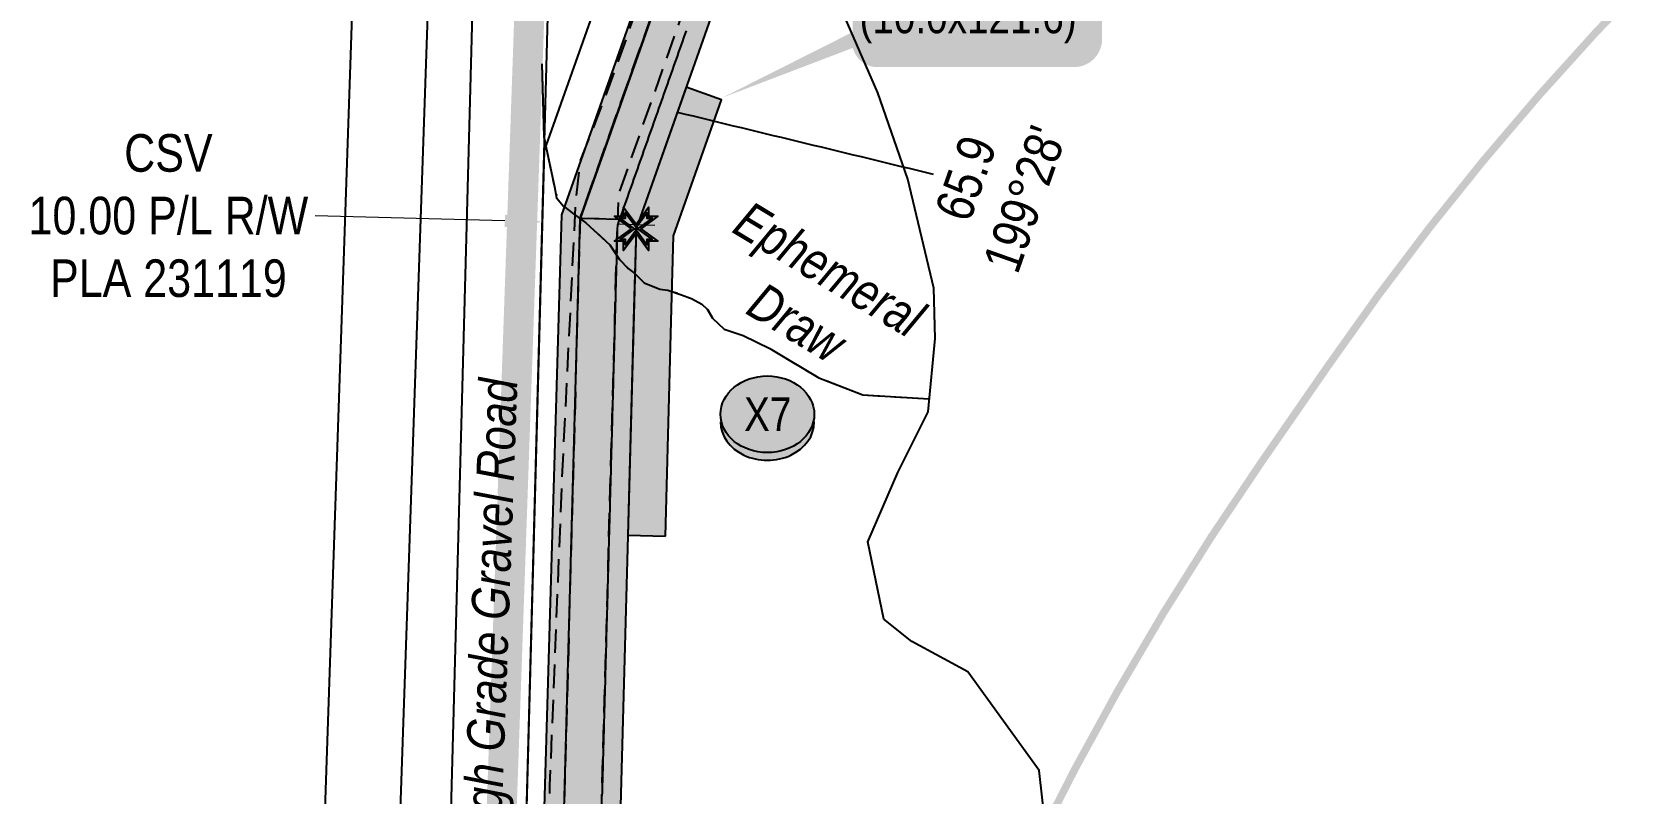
# Model space of a CAD drawing. Extents: x 347027 to 353466, y 6157949 to 6165050.
# Drawn here: x 348880.8 to 349304.3, y 6163061.7 to 6163264.4 of the extents above; entities that cross this region are included whole.
import ezdxf
from ezdxf.enums import TextEntityAlignment as Align

# ---------------------------------------------------------------- set-up
doc = ezdxf.new("R2010")
doc.units = 0
doc.header["$LTSCALE"] = 5
doc.header["$PDSIZE"] = 20
for name, pattern in [('DASHDOT2', [5, 2.5, -1.25, 0, -1.25]), ('foc-ACCESSROAD', [3.75, 2.5, -1.25]), ('foc-TOPO-ephemeral', [6.25, 3.125, -0.625, 0.625, -0.625, 0.625, -0.625]), ('HIDDEN2', [1.875, 1.25, -0.625]), ('UG_PIPE', [1.875, 1.25, -0.625])]:
    doc.linetypes.add(name, pattern=pattern)
doc.layers.get('Defpoints').update_dxf_attribs({"color": 9})
for name, color, linetype in [('AS-PIPE-UG', 44, 'UG_PIPE'), ('AS-ROADS', 254, 'Continuous'), ('AS-WILDLIFE', 131, 'DASHDOT2'), ('C-RW', 13, 'Continuous'), ('F-AR', 190, 'foc-ACCESSROAD'), ('L-BD', 7, 'Continuous'), ('L-MON', 1, 'Continuous'), ('L-SEC', 7, 'Continuous'), ('P-CROSSINGS', 250, 'Continuous'), ('P-PROPOSED', 10, 'Continuous'), ('P-PROPOSED-H', 21, 'Continuous'), ('P-TEMP-BLOCKS', 250, 'Continuous'), ('P-TEMP-H', 41, 'Continuous'), ('P-TEMP_WORKSPACE', 46, 'Continuous'), ('P-WORKAREA', 113, 'Continuous'), ('P-WORKAREA-H', 111, 'Continuous'), ('T-DRAW', 143, 'foc-TOPO-ephemeral'), ('T-EXISTING TFA', 220, 'HIDDEN2'), ('T-WATER-T', 170, 'Continuous'), ('WETLAND', 143, 'Continuous')]:
    doc.layers.add(name, color=color, linetype=linetype)
doc.layers.add('C-RW-T', color=13, linetype='Continuous', lineweight=9)
doc.layers.add('T-TEXT', color=48, linetype='Continuous', lineweight=18)
doc.layers.add('CSV_Points', color=7, linetype='Continuous', plot=False)
doc.styles.add('100L', font='ARIALN.TTF', dxfattribs={"height": 11})
doc.styles.add('80', font='ARIALN.TTF', dxfattribs={"height": 10})
doc.styles.add('80CG', font='ARIALN.TTF', dxfattribs={"height": 10})
doc.styles.add('80L', font='ARIALN.TTF', dxfattribs={"height": 10})
doc.styles.add('BOLD', font='ARIALNB.TTF')
doc.styles.add('Crossing', font='ARIALN.TTF', dxfattribs={"height": 10})
doc.styles.add('foc-LtypeFont', font='ARIALN.TTF', dxfattribs={"height": 7.35})
doc.linetypes.add('foc-TOPO-flowdirection-NOLINE', pattern='A,0,[">",foc-LtypeFont,S=0.3,R=0,X=0,Y=-0.945],-20,[">",foc-LtypeFont,S=0.3,R=0,X=0,Y=-0.945],0', length=20)
doc.dimstyles.new('Compass 5 000', dxfattribs={"dimscale": 5, "dimtxt": 9, "dimasz": 2, "dimexe": 0.2, "dimexo": 0.0625, "dimgap": 0.5, "dimtad": 0, "dimtih": 1, "dimtoh": 1, "dimzin": 0, "dimdsep": 46, "dimtxsty": '80CG', "dimcen": 0.1, "dimse1": 1, "dimse2": 1, "dimclrd": 256, "dimclrt": 256, "dimaunit": 1, "dimadec": 4, "dimazin": 0, "dimtfac": 0.06, "dimtofl": 0, "dimtmove": 0, "dimatfit": 1, "dimfxl": 0.2, "dimtolj": 1, "dimtzin": 0, "dimlwd": -1, "dimarcsym": 0})

# ---------------------------------------------------------------- blocks, each defined once
blk = doc.blocks.new('*D127')
at = {"layer": 'C-RW-T', "transparency": 16777216}
for p, q in [((349006.76, 6163214.05), (348956.23, 6163215.42)), ((349036.75, 6163213.24), (349046.74, 6163212.97))]:
    blk.add_line(p, q, dxfattribs=at)
for points in [[(349006.81, 6163215.72), (349006.72, 6163212.39), (349016.76, 6163213.78)], [(349036.79, 6163214.91), (349036.7, 6163211.57), (349026.75, 6163213.51)]]:
    blk.add_solid(points, dxfattribs=at)
at = {"layer": 'Defpoints', "color": 0, "transparency": 16777216}
for p in [(349016.76, 6163213.78), (349016.39, 6163200.25), (349026.38, 6163199.97)]:
    blk.add_point(p, dxfattribs=at)
at = {"layer": 'C-RW-T', "transparency": 16777216, "insert": (348917.15, 6163215.42), "char_height": 10, "attachment_point": 5, "style": '80CG'}
blk.add_mtext('\\A1;CSV\\P10.00 P/L R/W\\PPLA 231119', dxfattribs=at)
blk = doc.blocks.new('TEMP')
h = blk.add_hatch(color=255)
h.dxf.hatch_style = 1
h.paths.add_polyline_path([(-1.152, -0.666), (-0.666, -0.666), (-0.666, -1.152), (0, -0.251), (0.666, -1.152), (0.666, -0.666), (1.152, -0.666), (0.251, 0), (1.152, 0.666), (0.666, 0.666), (0.666, 1.152), (0, 0.251), (-0.666, 1.152), (-0.666, 0.666), (-1.152, 0.666), (-0.251, 0)])
h = blk.add_hatch(color=1)
h.dxf.hatch_style = 1
h.paths.add_polyline_path([(-0.061, 0), (0.566, -0.849), (0.566, -0.357), (0, 0.061), (-0.849, -0.566), (-0.357, -0.566), (0.061, 0), (-0.566, 0.849), (-0.566, 0.357), (0, -0.061), (0.849, 0.566), (0.357, 0.566)])
at = {"color": 1}
for p, q in [((-0.083, 0), (0.083, 0)), ((0, 0.083), (0, -0.083))]:
    blk.add_line(p, q, dxfattribs=at)
at = {"color": 255, "flags": 128}
blk.add_lwpolyline([(-0.251, 0), (-1.152, 0.666), (-0.666, 0.666), (-0.666, 1.152), (0, 0.251), (0.666, 1.152), (0.666, 0.666), (1.152, 0.666), (0.251, 0), (1.152, -0.666), (0.666, -0.666), (0.666, -1.152), (0, -0.251), (-0.666, -1.152), (-0.666, -0.666), (-1.152, -0.666)], close=True, dxfattribs=at)
at = {"color": 1, "flags": 128}
blk.add_lwpolyline([(-0.083, 0), (-0.849, 0.566), (-0.566, 0.566), (-0.566, 0.849), (0, 0.083), (0.566, 0.849), (0.566, 0.566), (0.849, 0.566), (0.083, 0), (0.849, -0.566), (0.566, -0.566), (0.566, -0.849), (0, -0.083), (-0.566, -0.849), (-0.566, -0.566), (-0.849, -0.566)], close=True, dxfattribs=at)
blk = doc.blocks.new('xing2')
h = blk.add_hatch(color=50)
h.dxf.hatch_style = 1
edge = h.paths.add_edge_path()
edge.add_ellipse((0, 0), major_axis=(-12.5, 0), ratio=0.816297, start_angle=0, end_angle=360)
h = blk.add_hatch(color=250)
h.dxf.hatch_style = 1
edge = h.paths.add_edge_path()
edge.add_ellipse((0, -2.05), major_axis=(-12.5, 0), ratio=0.816297, start_angle=0, end_angle=180)
edge.add_line((12.5, -2.05), (12.5, 0))
edge.add_ellipse((0, 0), major_axis=(-12.5, 0), ratio=0.816297, start_angle=0, end_angle=180, ccw=False)
edge.add_line((-12.5, 0), (-12.5, -2.05))
at = {"color": 250}
blk.add_ellipse((0, 0), major_axis=(-12.5, 0), ratio=0.816297, dxfattribs=at)
blk.add_ellipse((0, -2.05), major_axis=(-12.5, 0), ratio=0.816297, start_param=0, end_param=3.141593, dxfattribs=at)
at = {"color": 250, "style": 'Crossing'}
blk.add_attdef('CROSSING', text='', height=9, dxfattribs=at).set_placement((0.09, 0.02), align=Align.MIDDLE_CENTER)
at = {"color": 250, "style": 'Crossing', "flags": 1}
for tag, p in [('OWNER', (0.09, -12.49)), ('DESCRIPTION', (0.09, -25.77)), ('LOCATION', (0.09, -39.3)), ('DWG_REF', (0.09, -52.84))]:
    blk.add_attdef(tag, text='', height=9, dxfattribs=at).set_placement(p, align=Align.MIDDLE_CENTER)
blk = doc.blocks.new('*U184')
h = blk.add_hatch(color=191)
edge = h.paths.add_edge_path()
edge.add_line((-26.5, -20), (26.5, -20))
edge.add_arc((26.5, -14), 6, 270, 360)
edge.add_line((32.5, -14), (32.5, 12.5))
edge.add_arc((26.5, 12.5), 6, 0, 90)
edge.add_line((26.5, 18.5), (-26.5, 18.5))
edge.add_arc((-26.5, 12.5), 6, 90, 180)
edge.add_line((-32.5, 12.5), (-32.5, -14))
edge.add_arc((-26.5, -14), 6, 180, 270)
at = {"color": 250, "flags": 128}
blk.add_lwpolyline([(-26.5, -20, 3, 3, 0), (26.5, -20, 3, 3, 0.414214), (32.5, -14, 3, 3, 0), (32.5, 12.5, 3, 0, 0.414214), (26.5, 18.5, 0, 0, 0), (-26.5, 18.5, 0, 0, 0.414214), (-32.5, 12.5, 0, 0, 0), (-32.5, -14, 0, 3, 0.414214)], format="xyseb", close=True, dxfattribs=at)
at = {"flags": 128}
blk.add_lwpolyline([(-67.23, -29.66, 0, 7.5, 0), (0, 0, 0, 0, 0)], format="xyseb", dxfattribs=at)
at = {"color": 250}
for tag, p, height, style in [('TEMP_AREA_W1_001', (-9.21, 2.24), 12, 'BOLD'), ('ENTER_TEXT_001', (-30.66, -12.47), 9, '80')]:
    blk.add_attdef(tag, p, '', height=height, dxfattribs=dict(at, style=style))

msp = doc.modelspace()

# ---------------------------------------------------------------- hatches: boundary and pattern name
at = {"layer": 'P-PROPOSED-H'}
h = msp.add_hatch(color=256, dxfattribs=at)
h.dxf.hatch_style = 1
h.paths.add_polyline_path([(349071.588, 6164537.694), (349086.575, 6164537.171), (349067.314, 6163985.307), (349085.005, 6163919), (349074.357, 6163607.538), (349069.582, 6163389.634), (349063.657, 6163274.078), (349041.711, 6163211.971), (349031.091, 6162819.545), (349019.053, 6162769.819), (349000.85, 6162239.091), (348984.963, 6162181.488), (349042.785, 6162018.632), (349032.946, 6161574.903), (349373.228, 6160914.377), (349533.941, 6160881.02), (349622.67, 6160762.612), (349747.609, 6160761.905), (349747.777, 6160766.903), (350146.773, 6160764.643), (350196.848, 6160654.939), (350246.79, 6160654.571), (350406.69, 6160304.187), (350602.109, 6159876.003), (350612.691, 6159864.849), (350870.169, 6159300.714), (351063.137, 6158877.92), (351095.812, 6158809.66), (351136.641, 6158724.366), (351202.148, 6158592.506), (351209.757, 6158577.19), (351214.263, 6158567.999), (351285.68, 6158421.816), (351300.183, 6158379.243), (351284.161, 6158379.77), (351271.791, 6158416.084), (351212.911, 6158501.531), (351199.18, 6158531.605), (351197.229, 6158568.702), (351081.021, 6158802.618), (350856.526, 6159294.487), (350600.089, 6159856.344), (350589.506, 6159867.498), (350393.255, 6160298.066), (350237.261, 6160639.645), (350187.153, 6160640.014), (350137.389, 6160749.7), (349762.275, 6160751.824), (349762.107, 6160746.826), (349615.136, 6160747.659), (349525.341, 6160867.49), (349363.174, 6160901.148), (349017.87, 6161571.424), (349027.731, 6162016.21), (348969.25, 6162180.921), (348985.923, 6162241.373), (349004.119, 6162771.861), (349016.143, 6162821.534), (349026.784, 6163214.739), (349048.792, 6163277.021), (349054.595, 6163390.182), (349059.366, 6163607.958), (349069.942, 6163917.287), (349052.25, 6163983.598), (349071.588, 6164537.694), (349086.575, 6164537.171)])
at = {"layer": 'P-TEMP-H'}
h = msp.add_hatch(color=256, dxfattribs=at)
h.dxf.hatch_style = 1
h.paths.add_polyline_path([(349049.534, 6163130.099), (349051.135, 6163190.65), (349051.662, 6163210.125), (349064.457, 6163246.328), (349055.031, 6163249.659), (349041.711, 6163211.971), (349041.141, 6163190.921), (349039.54, 6163130.37)])
at = {"layer": 'P-WORKAREA-H'}
h = msp.add_hatch(color=256, dxfattribs=at)
h.dxf.hatch_style = 1
h.paths.add_polyline_path([(349010.381, 6162824.254), (349015.067, 6162817.09), (349016.143, 6162821.534), (349026.784, 6163214.739), (349048.792, 6163277.021), (349054.595, 6163390.182), (349059.366, 6163607.958), (349068.575, 6163877.317), (349063.577, 6163877.415), (349054.369, 6163608.098), (349049.599, 6163390.365), (349043.837, 6163278.002), (349021.808, 6163215.661)])

# ---------------------------------------------------------------- linework, layer by layer
at = {"layer": 'AS-PIPE-UG', "flags": 128}
msp.add_lwpolyline([(350606.233, 6159822.139), (350581.856, 6159876.103), (350566.294, 6159911.063), (350525.485, 6160000.319), (350489.242, 6160081.675), (350451.621, 6160162.819), (350393.162, 6160290.907), (350342.291, 6160403.923), (350307.912, 6160478.514), (350271.854, 6160556.687), (350225.734, 6160657.228), (350183.694, 6160750.235), (350178.989, 6160760.653), (350176.652, 6160765.131), (350174.165, 6160767.084), (350169.149, 6160767.253), (350159.026, 6160766.921), (350131.252, 6160766.156), (350038.434, 6160766.884), (349962.199, 6160767.153), (349911.572, 6160767.319), (349821.111, 6160768.301), (349768.205, 6160768.17), (349704.173, 6160766.324), (349645.277, 6160766.557), (349615.536, 6160766.894), (349602.678, 6160766.995), (349595.354, 6160767.123), (349591.057, 6160767.235), (349585.535, 6160768.048), (349582.122, 6160772.777), (349574.905, 6160783.175), (349560.098, 6160802.908), (349541.923, 6160826.232), (349527.078, 6160845.883), (349522.007, 6160852.699), (349517.984, 6160857.478), (349509.628, 6160859.383), (349501.753, 6160861.328), (349458.035, 6160870.269), (349397.689, 6160882.358), (349372.382, 6160887.911), (349363.03, 6160889.734), (349359.052, 6160890.461), (349355.841, 6160893.738), (349350.972, 6160902.952), (349326.169, 6160951.045), (349297.167, 6161008.625), (349263.323, 6161077.612), (349237.273, 6161132.678), (349206.647, 6161191.52), (349124.944, 6161351.368), (349033.772, 6161527.891), (349019.97, 6161555.459), (349012.16, 6161570.787), (349010.934, 6161579.501), (349012.873, 6161640.399), (349016.169, 6161754.347), (349018.203, 6161852.355), (349019.66, 6161927.098), (349021.134, 6162005.991), (349020.773, 6162015.835), (349016.857, 6162029.396), (348976.215, 6162143.455), (348970.748, 6162158.469), (348968.334, 6162166.274), (348964.911, 6162175.797), (348964.201, 6162182.671), (348966.936, 6162196.511), (348979.042, 6162236.427), (348979.873, 6162248.389), (348980.402, 6162266.585), (348981.091, 6162296.204), (348982.412, 6162332.921), (348996.658, 6162748.658), (348994.563, 6162773.577), (348996.214, 6162780.969), (348998.701, 6162789.867), (349000.157, 6162796.317), (349009.301, 6162832.048), (349010.858, 6162838.707), (349012.97, 6162849.73), (349016.052, 6162901.998), (349018.784, 6163063.771), (349022.035, 6163145.951), (349025.679, 6163219.387), (349026.925, 6163230.185), (349029.068, 6163235.561), (349033.709, 6163247.646), (349038.683, 6163261.26), (349043.091, 6163274.224), (349044.189, 6163284.381), (349045.101, 6163310.608), (349048.614, 6163392.995), (349052.321, 6163534.578), (349055.417, 6163647.465), (349059.034, 6163750.988), (349061.617, 6163816.331), (349060.481, 6163826.642), (349058.231, 6163843.244), (349056.507, 6163864.63), (349059.206, 6163928.427), (349055.245, 6163953.174), (349047.717, 6163973.031), (349047.366, 6163984.451), (349047.801, 6164003.503), (349048.981, 6164029.197), (349049.861, 6164060.916), (349053.619, 6164118.51), (349056.581, 6164219.829), (349059.451, 6164307.086), (349063.279, 6164397.644), (349064.376, 6164460.371), (349063.394, 6164486.11)], dxfattribs=at)
at = {"layer": 'AS-ROADS', "const_width": 7.998, "flags": 128}
msp.add_lwpolyline([(349032.317, 6163892.31), (349013.884, 6163286.376), (349004.496, 6163016.646), (349000.388, 6162847.2), (349004.601, 6162821.127), (349009.875, 6162808.964), (349017.117, 6162796.753), (349027.853, 6162783.641), (349041.025, 6162772.64), (349055.957, 6162763.268), (349072.29, 6162754.217), (349100.526, 6162737.925), (349170.679, 6162712.841), (349197.388, 6162711.233), (349293.929, 6162711.555)], dxfattribs=at)
at = {"layer": 'AS-WILDLIFE', "const_width": 2, "flags": 128}
msp.add_lwpolyline([(349021.65, 6162177.75), (349016.106, 6162231.343), (349014.033, 6162254.653), (349012.645, 6162278.014), (349011.945, 6162301.405), (349011.933, 6162324.807), (349012.609, 6162348.199), (349013.972, 6162371.561), (349016.022, 6162394.872), (349018.756, 6162418.114), (349022.173, 6162441.265), (349026.269, 6162464.306), (349031.04, 6162487.216), (349036.483, 6162509.976), (349035.232, 6162559.327), (349035.272, 6162579.59), (349037.27, 6162640.526), (349038.244, 6162661.689), (349039.778, 6162682.818), (349041.872, 6162703.899), (349044.523, 6162724.917), (349047.73, 6162745.858), (349050.728, 6162763.839), (349054.849, 6162786.533), (349059.623, 6162809.099), (349065.045, 6162831.518), (349071.112, 6162853.771), (349077.817, 6162875.84), (349085.157, 6162897.707), (349093.124, 6162919.352), (349101.712, 6162940.759), (349128.049, 6163003.562), (349137.585, 6163025.385), (349147.767, 6163046.914), (349158.586, 6163068.13), (349170.031, 6163089.015), (349182.093, 6163109.55), (349194.761, 6163129.716), (349208.024, 6163149.496), (349226.234, 6163175.798), (349239.423, 6163194.288), (349253.138, 6163212.392), (349267.367, 6163230.095), (349282.098, 6163247.381), (349297.32, 6163264.238), (349313.019, 6163280.651), (349329.184, 6163296.606), (349345.799, 6163312.09), (349361.873, 6163329.258), (349378.447, 6163345.942), (349395.509, 6163362.128), (349413.043, 6163377.801), (349431.033, 6163392.948), (349449.465, 6163407.556), (349468.32, 6163421.611), (349487.585, 6163435.101), (349507.24, 6163448.014), (349527.269, 6163460.34), (349547.655, 6163472.066), (349568.379, 6163483.184), (349595.351, 6163497.17), (349616.179, 6163507.61), (349637.312, 6163517.417), (349658.731, 6163526.584), (349680.416, 6163535.101), (349702.348, 6163542.96), (349724.507, 6163550.155), (349746.873, 6163556.679), (349751.105, 6163580.221), (349756.042, 6163603.625), (349761.677, 6163626.871), (349768.007, 6163649.938), (349775.026, 6163672.804), (349782.727, 6163695.449), (349791.104, 6163717.854), (349800.148, 6163739.997), (349809.852, 6163761.859), (349820.208, 6163783.421), (349831.205, 6163804.662), (349853.183, 6163845.621), (349865.138, 6163867.1), (349877.746, 6163888.201), (349890.998, 6163908.905), (349904.879, 6163929.192), (349914.13, 6163941.858)], dxfattribs=at)
at = {"layer": 'C-RW', "flags": 128}
msp.add_lwpolyline([(348985.923, 6162241.373), (349004.119, 6162771.861), (349016.143, 6162821.534), (349026.784, 6163214.739), (349048.792, 6163277.021), (349054.595, 6163390.182), (349059.366, 6163607.958), (349069.942, 6163917.287), (349052.25, 6163983.598), (349071.588, 6164537.694), (349061.58, 6164537.573), (349041.608, 6163965.311), (349054.888, 6163915.535), (349044.376, 6163608.379), (349039.61, 6163390.784), (349033.927, 6163279.964), (349017.272, 6163232.832), (349006.825, 6162846.78), (348989.183, 6162773.904), (348970.996, 6162243.655)], dxfattribs=at)
at = {"layer": 'CSV_Points'}
msp.add_point((349020.49, 6163221.014), dxfattribs=at)
at = {"layer": 'F-AR', "linetype": 'ByBlock', "flags": 128}
for points in [[(348989.348, 6162941.22), (348998.293, 6163275.967), (348999.964, 6163306.708), (349004.68, 6163393.467), (349009.399, 6163609.408)], [(349029.387, 6163608.85), (349024.663, 6163392.706), (349019.952, 6163306.043), (349018.273, 6163275.156), (349006.825, 6162846.78), (349010.223, 6162824.497), (349029.972, 6162794.301), (349062.709, 6162773.09), (349100.872, 6162750.46), (349139.141, 6162735.133), (349174.225, 6162722.703), (349246.007, 6162720.576), (349291.367, 6162721.486), (349322.249, 6162715.603), (349346.333, 6162690.726), (349363.253, 6162667.076), (349368.404, 6162632.033), (349376.939, 6162596.923), (349389.723, 6162569.319), (349433.866, 6162517.196), (349458.897, 6162486.29)]]:
    msp.add_lwpolyline(points, dxfattribs=at)
at = {"layer": 'L-SEC'}
for p, q in [((348967.368, 6163307.792), (348939.777, 6162503.516)), ((348987.468, 6163307.102), (348959.877, 6162502.826))]:
    msp.add_line(p, q, dxfattribs=at)
at = {"layer": 'P-PROPOSED', "flags": 128}
msp.add_lwpolyline([(348985.923, 6162241.373), (349004.119, 6162771.861), (349016.143, 6162821.534), (349026.784, 6163214.739), (349048.792, 6163277.021), (349054.595, 6163390.182), (349059.366, 6163607.958), (349069.942, 6163917.287), (349052.25, 6163983.598), (349071.588, 6164537.694), (349086.575, 6164537.171), (349071.588, 6164537.694), (349086.575, 6164537.171), (349067.314, 6163985.307), (349085.005, 6163919), (349074.357, 6163607.538), (349069.582, 6163389.634), (349063.657, 6163274.078), (349041.711, 6163211.971), (349031.091, 6162819.545), (349019.053, 6162769.819), (349000.85, 6162239.091)], dxfattribs=at)
at = {"layer": 'P-PROPOSED'}
msp.add_polyline3d([(349055.038, 6163264.699, 898.999), (349054.705, 6163263.757, 899.014), (349054.372, 6163262.815, 899.029), (349054.04, 6163261.873, 899.017), (349053.707, 6163260.931, 899.015), (349053.374, 6163259.989, 899.044), (349053.041, 6163259.047, 899.118), (349052.708, 6163258.105, 899.205), (349052.375, 6163257.163, 899.284), (349052.043, 6163256.222, 899.325), (349051.71, 6163255.28, 899.313), (349051.377, 6163254.338, 899.341), (349051.044, 6163253.396, 899.381), (349050.711, 6163252.454, 899.382), (349050.378, 6163251.512, 899.425), (349050.046, 6163250.57, 899.417), (349049.713, 6163249.628, 899.444), (349049.38, 6163248.686, 899.478), (349049.047, 6163247.744, 899.517), (349048.714, 6163246.802, 899.496), (349048.381, 6163245.861, 899.484), (349048.049, 6163244.919, 899.499), (349047.716, 6163243.977, 899.514), (349047.383, 6163243.035, 899.571), (349047.05, 6163242.093, 899.669), (349046.717, 6163241.151, 899.77), (349046.384, 6163240.209, 899.846), (349046.052, 6163239.267, 899.915), (349045.719, 6163238.325, 899.989), (349045.386, 6163237.383, 900.129), (349045.053, 6163236.441, 900.257), (349044.72, 6163235.5, 900.323), (349044.387, 6163234.558, 900.439), (349044.055, 6163233.616, 900.58), (349043.722, 6163232.674, 900.699), (349043.389, 6163231.732, 900.73), (349043.056, 6163230.79, 900.779), (349042.723, 6163229.848, 900.872), (349042.391, 6163228.906, 900.925), (349042.058, 6163227.964, 900.944), (349041.725, 6163227.022, 900.953), (349041.392, 6163226.08, 900.943), (349041.059, 6163225.139, 900.902), (349040.726, 6163224.197, 900.798), (349040.394, 6163223.255, 900.717), (349040.061, 6163222.313, 900.655), (349039.728, 6163221.371, 900.457), (349039.395, 6163220.429, 900.239), (349039.062, 6163219.487, 900.131), (349038.729, 6163218.545, 899.993), (349038.397, 6163217.603, 899.814), (349038.064, 6163216.661, 899.624), (349037.731, 6163215.719, 899.454), (349037.398, 6163214.778, 899.372), (349037.065, 6163213.836, 899.327), (349036.732, 6163212.894, 899.293), (349036.705, 6163211.894, 899.262), (349036.678, 6163210.895, 899.243), (349036.651, 6163209.896, 899.253), (349036.624, 6163208.897, 899.253), (349036.597, 6163207.898, 899.218), (349036.57, 6163206.899, 899.22), (349036.543, 6163205.899, 899.248), (349036.516, 6163204.9, 899.251), (349036.489, 6163203.901, 899.253), (349036.462, 6163202.902, 899.233), (349036.435, 6163201.903, 899.219), (349036.408, 6163200.903, 899.231), (349036.381, 6163199.904, 899.215), (349036.354, 6163198.905, 899.115), (349036.327, 6163197.906, 898.966), (349036.3, 6163196.907, 898.86), (349036.273, 6163195.907, 898.829), (349036.246, 6163194.908, 898.871), (349036.219, 6163193.909, 898.919), (349036.192, 6163192.91, 898.893), (349036.165, 6163191.911, 898.809), (349036.138, 6163190.911, 898.757), (349036.111, 6163189.912, 898.774), (349036.083, 6163188.913, 898.803), (349036.056, 6163187.914, 898.841), (349036.029, 6163186.915, 898.882), (349036.002, 6163185.915, 898.91), (349035.975, 6163184.916, 898.923), (349035.948, 6163183.917, 898.931), (349035.921, 6163182.918, 898.92), (349035.894, 6163181.919, 898.899), (349035.867, 6163180.919, 898.884), (349035.84, 6163179.92, 898.877), (349035.813, 6163178.921, 898.877), (349035.786, 6163177.922, 898.888), (349035.759, 6163176.923, 898.914), (349035.732, 6163175.923, 898.945), (349035.705, 6163174.924, 898.989), (349035.678, 6163173.925, 899.062), (349035.651, 6163172.926, 899.145), (349035.624, 6163171.927, 899.202), (349035.597, 6163170.927, 899.248), (349035.57, 6163169.928, 899.334), (349035.543, 6163168.929, 899.428), (349035.516, 6163167.93, 899.455), (349035.489, 6163166.931, 899.475), (349035.462, 6163165.931, 899.536), (349035.435, 6163164.932, 899.591), (349035.407, 6163163.933, 899.622), (349035.38, 6163162.934, 899.656), (349035.353, 6163161.935, 899.674), (349035.326, 6163160.935, 899.693), (349035.299, 6163159.936, 899.773), (349035.272, 6163158.937, 899.9), (349035.245, 6163157.938, 900.033), (349035.218, 6163156.939, 900.209), (349035.191, 6163155.939, 900.392), (349035.164, 6163154.94, 900.54), (349035.137, 6163153.941, 900.679), (349035.11, 6163152.942, 900.823), (349035.083, 6163151.943, 900.955), (349035.056, 6163150.943, 901.079), (349035.029, 6163149.944, 901.184), (349035.002, 6163148.945, 901.259), (349034.975, 6163147.946, 901.33), (349034.948, 6163146.947, 901.382), (349034.921, 6163145.947, 901.433), (349034.894, 6163144.948, 901.465), (349034.867, 6163143.949, 901.475), (349034.84, 6163142.95, 901.505), (349034.813, 6163141.951, 901.581), (349034.786, 6163140.951, 901.647), (349034.759, 6163139.952, 901.656), (349034.732, 6163138.953, 901.672), (349034.704, 6163137.954, 901.747), (349034.677, 6163136.955, 901.852), (349034.65, 6163135.955, 901.934), (349034.623, 6163134.956, 902.001), (349034.596, 6163133.957, 902.05), (349034.569, 6163132.958, 902.102), (349034.542, 6163131.959, 902.17), (349034.515, 6163130.959, 902.22), (349034.488, 6163129.96, 902.259), (349034.461, 6163128.961, 902.286), (349034.434, 6163127.962, 902.307), (349034.407, 6163126.963, 902.329), (349034.38, 6163125.963, 902.373), (349034.353, 6163124.964, 902.415), (349034.326, 6163123.965, 902.418), (349034.299, 6163122.966, 902.433), (349034.272, 6163121.967, 902.455), (349034.245, 6163120.967, 902.476), (349034.218, 6163119.968, 902.517), (349034.191, 6163118.969, 902.544), (349034.164, 6163117.97, 902.539), (349034.137, 6163116.971, 902.543), (349034.11, 6163115.971, 902.543), (349034.083, 6163114.972, 902.54), (349034.056, 6163113.973, 902.537), (349034.028, 6163112.974, 902.536), (349034.001, 6163111.975, 902.527), (349033.974, 6163110.975, 902.515), (349033.947, 6163109.976, 902.553), (349033.92, 6163108.977, 902.637), (349033.893, 6163107.978, 902.714), (349033.866, 6163106.979, 902.765), (349033.839, 6163105.979, 902.772), (349033.812, 6163104.98, 902.783), (349033.785, 6163103.981, 902.842), (349033.758, 6163102.982, 902.908), (349033.731, 6163101.983, 902.997), (349033.704, 6163100.983, 903.119), (349033.677, 6163099.984, 903.244), (349033.65, 6163098.985, 903.374), (349033.623, 6163097.986, 903.523), (349033.596, 6163096.987, 903.685), (349033.569, 6163095.987, 903.849), (349033.542, 6163094.988, 903.987), (349033.515, 6163093.989, 904.095), (349033.488, 6163092.99, 904.193), (349033.461, 6163091.991, 904.308), (349033.434, 6163090.991, 904.429), (349033.407, 6163089.992, 904.525), (349033.38, 6163088.993, 904.596), (349033.352, 6163087.994, 904.642), (349033.325, 6163086.995, 904.672), (349033.298, 6163085.995, 904.705), (349033.271, 6163084.996, 904.764), (349033.244, 6163083.997, 904.85), (349033.217, 6163082.998, 904.94), (349033.19, 6163081.999, 904.979), (349033.163, 6163080.999, 904.999), (349033.136, 6163080, 905.083), (349033.109, 6163079.001, 905.148), (349033.082, 6163078.002, 905.203), (349033.055, 6163077.003, 905.266), (349033.028, 6163076.003, 905.303), (349033.001, 6163075.004, 905.301), (349032.974, 6163074.005, 905.348), (349032.947, 6163073.006, 905.428), (349032.92, 6163072.007, 905.509), (349032.893, 6163071.007, 905.561), (349032.866, 6163070.008, 905.574), (349032.839, 6163069.009, 905.605), (349032.812, 6163068.01, 905.649), (349032.785, 6163067.011, 905.706), (349032.758, 6163066.011, 905.775), (349032.731, 6163065.012, 905.837), (349032.704, 6163064.013, 905.885), (349032.676, 6163063.014, 905.902), (349032.649, 6163062.015, 905.909), (349032.622, 6163061.015, 905.932)], dxfattribs=at)
at = {"layer": 'P-TEMP_WORKSPACE', "flags": 128}
msp.add_lwpolyline([(349048.792, 6163277.021), (349026.784, 6163214.739)], dxfattribs=at)
msp.add_lwpolyline([(349049.534, 6163130.099), (349051.135, 6163190.65), (349051.662, 6163210.125), (349064.457, 6163246.328), (349055.031, 6163249.659), (349041.711, 6163211.971), (349041.141, 6163190.921), (349039.54, 6163130.37)], close=True, dxfattribs=at)
at = {"layer": 'P-WORKAREA', "flags": 128}
msp.add_lwpolyline([(349015.067, 6162817.09), (349016.143, 6162821.534), (349026.784, 6163214.739), (349048.792, 6163277.021), (349054.595, 6163390.182), (349059.366, 6163607.958), (349068.575, 6163877.317), (349063.577, 6163877.415), (349054.369, 6163608.098), (349049.599, 6163390.365), (349043.837, 6163278.002), (349021.808, 6163215.661), (349010.381, 6162824.254)], close=True, dxfattribs=at)
at = {"layer": 'T-DRAW', "linetype": 'foc-TOPO-flowdirection-NOLINE', "flags": 128}
msp.add_lwpolyline([(349016.581, 6163255.918), (349017.143, 6163236.43), (349019.966, 6163223.103), (349020.506, 6163220.223), (349022.399, 6163217.992), (349025.049, 6163215.935), (349028.316, 6163213.591), (349034.734, 6163207.681), (349037.284, 6163203.793), (349039.638, 6163201.423), (349041.352, 6163200.101), (349043.863, 6163197.583), (349048.026, 6163195.875), (349050.166, 6163195.632), (349053.551, 6163194.51), (349056.479, 6163193.376), (349059.263, 6163191.932), (349060.673, 6163190.602), (349062.037, 6163188.203), (349065.17, 6163185.246), (349070.247, 6163183.564), (349077.356, 6163180.112), (349090.382, 6163172.259), (349102.093, 6163167.721), (349119.798, 6163166.708)], dxfattribs=at)
at = {"layer": 'T-DRAW', "flags": 128}
msp.add_lwpolyline([(349016.581, 6163255.918), (349017.143, 6163236.43), (349019.966, 6163223.103), (349020.506, 6163220.223), (349022.399, 6163217.992), (349025.049, 6163215.935), (349028.316, 6163213.591), (349034.734, 6163207.681), (349037.284, 6163203.793), (349039.638, 6163201.423), (349041.352, 6163200.101), (349043.863, 6163197.583), (349048.026, 6163195.875), (349050.166, 6163195.632), (349053.551, 6163194.51), (349056.479, 6163193.376), (349059.263, 6163191.932), (349060.673, 6163190.602), (349062.037, 6163188.203), (349065.17, 6163185.246), (349070.247, 6163183.564), (349077.356, 6163180.112), (349090.382, 6163172.259), (349102.093, 6163167.721), (349119.798, 6163166.708)], dxfattribs=at)
at = {"layer": 'T-EXISTING TFA', "flags": 128}
for points in [[(349063.607, 6163459.222), (349062.087, 6163389.881), (349056.224, 6163275.55), (349036.955, 6163221.017), (349036.778, 6163214.468), (349026.784, 6163214.739), (349048.792, 6163277.021), (349054.595, 6163390.182), (349056.111, 6163459.387)], [(349028.407, 6162905.134), (349036.778, 6163214.468), (349026.784, 6163214.739), (349018.413, 6162905.404), (349028.407, 6162905.134)]]:
    msp.add_lwpolyline(points, close=True, dxfattribs=at)
at = {"layer": 'WETLAND'}
msp.add_lwpolyline([(349152.368, 6163038.585), (349149.089, 6163067.747), (349130.047, 6163094.016), (349115.185, 6163102.12), (349107.701, 6163107.999), (349103.45, 6163128.6), (349111.449, 6163147.115), (349119.518, 6163163.195), (349121.392, 6163182.753), (349121.006, 6163196.151), (349114.073, 6163225.207), (349106.098, 6163248.138), (349095.651, 6163272.217)], dxfattribs=at)

# ---------------------------------------------------------------- block references
at = {"layer": 'L-MON', "xscale": 4.998775000000008, "yscale": 4.998775000000008, "zscale": 4.998775000000008}
msp.add_blockref('TEMP', (349041.711, 6163211.971), dxfattribs=at)
at = {"layer": 'P-CROSSINGS', "xscale": 0.9994927142757499, "yscale": 0.9994927142757499, "zscale": 0.9994927142757499}
msp.add_blockref('xing2', (349076.677, 6163162.585), dxfattribs=at).add_auto_attribs({'CROSSING': 'X7'})
at = {"layer": 'P-TEMP-BLOCKS', "xscale": 0.999755, "yscale": 0.999755, "zscale": 0.999755}
msp.add_blockref('*U184', (349131.849, 6163276.497), dxfattribs=at).add_auto_attribs({'TEMP_AREA_W1_001': 'W6', 'ENTER_TEXT_001': '(10.0x121.6)'})

# ---------------------------------------------------------------- texts
at = {"layer": 'T-TEXT', "insert": (348994.905, 6163026.797), "char_height": 9.99755, "attachment_point": 1, "rotation": 87.95037, "style": '100L'}
msp.add_mtext_dynamic_manual_height_columns('\\pi0.48467;{\\fArial Narrow|b0|i1|c0|p34;5m High Grade Gravel Road}', width=145.87244, gutter_width=55.013, heights=[0], dxfattribs=at)

# ---------------------------------------------------------------- dimensions: what is measured, and where the dimension line sits
at = {"layer": 'C-RW-T', "color": 2}
dim = msp.add_linear_dim(base=(349016.757, 6163213.781), p1=(349026.384, 6163199.975), p2=(349016.391, 6163200.245), angle=178.44987, text='CSV\\P10.00 P/L R/W\\PPLA 231119', dimstyle='Compass 5 000', dxfattribs=at)
dim.commit()
dim.dimension.update_dxf_attribs({"geometry": '*D127', "text_midpoint": (348917.145, 6163215.418), "dimtype": 161})

# ---------------------------------------------------------------- next in the draw order: texts
at = {"layer": 'L-BD', "color": 6, "insert": (349124.765, 6163227.11), "char_height": 9.99738, "width": 34.08112, "attachment_point": 2, "rotation": 70.5354, "style": '80L', "bg_fill": 3, "box_fill_scale": 1, "bg_fill_color": 256, "bg_fill_transparency": 0}
msp.add_mtext("65.9 199°28'", dxfattribs=at)

# ---------------------------------------------------------------- next in the draw order: texts
at = {"layer": 'T-WATER-T', "insert": (349070.07, 6163220.996), "char_height": 9.99755, "attachment_point": 1, "rotation": 328.91674, "style": '100L'}
msp.add_mtext_dynamic_manual_height_columns('\\pi2.31173;{\\fArial Narrow|b0|i1|c0|p34;Ephemeral \\P\\pi16.57495;Draw}', width=59.93733, gutter_width=55.013, heights=[0], dxfattribs=at)

# ---------------------------------------------------------------- next in the draw order: leaders
at = {"layer": 'L-BD', "color": 2, "path_type": 1}
msp.add_leader([(349052.684, 6163243.024), (349120.835, 6163226.527)], dimstyle='Compass 5 000', override={"dimgap": 0.5, "dimtad": 0}, dxfattribs=at)

doc.saveas('drawing.dxf')
